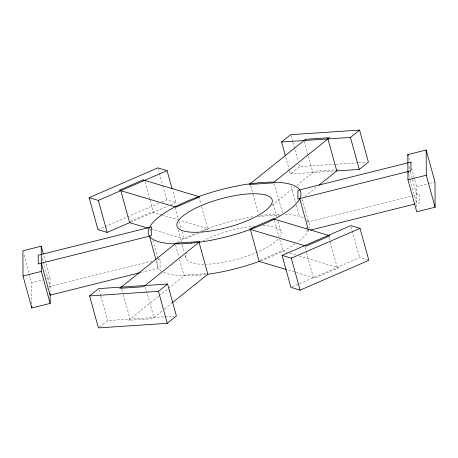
<?xml version="1.0" encoding="UTF-8"?>
<svg xmlns="http://www.w3.org/2000/svg" width="458" height="458" viewBox="0 0 458 458"><rect width="100%" height="100%" fill="white"/><g stroke="black" fill="none" stroke-linecap="round" stroke-linejoin="round"><path stroke-width="0.34" stroke-dasharray="2.29 1.72" d="M99.489 327.041L107.556 320.577L164.445 316.793M289.656 171.263L290.406 173.983L299.549 166.655L335.038 164.296M158.428 296.337L128.538 320.302L152.371 318.716L163.907 309.465M158.989 295.891L167.886 288.758M168.441 288.311L184.917 275.103L206.65 273.655M271.754 205.487L294.557 187.202M296.784 185.416L314.434 171.263L335.468 169.866M164.462 309.018L171.693 303.225M305.039 196.316L317.28 186.509M97.966 229.647L104.51 226.807M105.168 226.527L126.769 217.161M127.421 216.874L158.846 203.255M161.462 202.121L166.701 199.848L175.889 202.596L172.517 190.351M130.02 221.357L151.884 211.882L160.873 214.573M130.719 222.182L168.034 206.003M170.651 204.869L175.889 202.596M198.904 233.019L184.757 239.15L149.961 228.737M202.762 231.342L208.545 228.834L180.532 220.453M260.19 260.31L282.054 250.829L287.029 252.318M292.204 286.822L359.656 257.585L368.845 260.333M31.802 303.78L31.711 282.763L43.252 279.884M46.647 279.031L50.037 278.183L43.665 255.049M416.746 206.987L416.654 186.578L428.877 183.526M429.552 183.355L434.986 181.998M48.857 286.737L152.01 260.957M158.256 259.4L160.06 258.947L160.1 267.672L141.648 272.287M307.312 222.153L419.746 194.06L419.786 202.785L415.343 203.896M308.555 230.58L306.745 231.032L306.74 229.687M335.748 164.245L357.75 162.785M358.459 162.733L366.268 162.218M336.166 169.821L338.267 169.678M290.406 173.983L336.046 170.949M258.06 216.462L279.786 215.02M165.149 316.741L174.292 316.135M161.554 214.773L177.819 219.64M289.737 253.131L295.839 254.951M299.229 255.97L338.714 267.781L314.921 278.098L287.635 269.934M408.782 157.999L409.721 161.405M411.593 168.206L416.654 186.578M408.822 166.243L410.322 171.687M410.505 172.368L412.383 179.17M412.566 179.851L416.694 194.822M408.673 174.292L410.173 179.736M410.362 180.418L416.734 203.552M351.223 226.968L359.656 257.585M304.289 141.19L308.228 155.474M308.417 156.155L312.911 172.489M328.936 237.387L330.063 241.469M330.247 242.15L337.185 267.323M290.927 135.356L292.61 141.482M292.799 142.157L294.677 148.964M294.86 149.646L298.049 161.21M298.799 163.935L299.549 166.655M302.332 199.396L308.515 221.849M285.718 156.974L289.467 170.582M291.236 186.36L295.639 202.35M296.378 205.012L299.492 216.336M304.959 247.022L306.27 251.786M306.459 252.467L313.392 277.64M274.359 183.538L282.414 212.793M273.123 203.758L276.684 216.686M277.995 221.449L280.617 230.975M274.525 220.481L279.025 236.815M279.775 239.534L282.958 251.099M250.703 185.759L252.902 193.757M253.085 194.421L258.409 213.743M198.835 196.585L200.896 204.068M201.646 206.793L207.64 228.565M175.225 207.566L178.895 220.888M179.078 221.558L181.099 228.886M181.832 231.548L183.847 238.881M178.133 229.744L181.505 241.996M182.255 244.715L184.316 252.198M185.066 254.923L186.188 259.005M158.079 168.55L159.201 172.632M159.39 173.313L162.579 184.883M162.762 185.559L166.701 199.848M175.586 245.207L178.769 256.772M179.519 259.491L184.019 275.825M144.986 181.723L149.858 199.413M150.047 200.094L153.419 212.34M149.818 228.782L150.567 231.502M153.006 240.347L157.878 258.037M156.23 260.642L158.296 268.125M145.461 286.874L153.894 317.491M121.817 289.141L123.128 293.904M123.317 294.586L130.061 319.077M99.123 289.96L100.623 295.399M100.806 296.08L107.556 320.577M42.394 258.53L50.077 286.427M24.022 254.871L31.711 282.763M306.728 227.002L306.74 229.017M50.037 278.183L50.099 291.128M47.025 287.864L47.031 289.204M306.986 220.126A78.959 23.478 -15.4 0 1 309.488 228.136M308.847 229.956A78.959 23.478 -15.4 0 1 297.58 242.145M295.273 243.793A78.959 23.478 -15.4 0 1 260.831 260.802M205.653 274.525A78.959 23.478 -15.4 0 1 163.729 272.31M161.319 270.993A78.959 23.478 -15.4 0 1 158.926 258.186M177.652 242.305A78.959 23.478 -15.4 0 1 195.847 233.219M200.364 231.347A78.959 23.478 -15.4 0 1 253.835 216.502M260.608 215.523A78.959 23.478 -15.4 0 1 280.17 214.132M285.351 214.241A78.959 23.478 -15.4 0 1 303.723 217.974M263.001 225.702A49.349 14.673 -15.4 0 1 279.93 236.786M278.017 239.259A49.349 14.673 -15.4 0 1 206.375 264.237M203.804 264.272A49.349 14.673 -15.4 0 1 186.881 253.194M202.923 240.914A49.349 14.673 -15.4 0 1 254.883 226.086"/><path stroke-width="0.69" d="M89.602 295.925L98.745 288.597L167.594 284.017L176.404 315.997L167.262 323.325L98.413 327.905L89.602 295.925L158.451 291.345L167.594 284.017M285.345 155.611L281.596 142.003L290.738 134.675L359.587 130.095L368.398 162.075L359.255 169.403L336.745 170.903L318.945 185.169M281.596 142.003L350.444 137.423L359.587 130.095M172.248 302.778L207.846 274.239A78.959 23.478 -15.4 0 0 260.001 261.112M130.066 222.462L107.155 232.395L97.966 229.647L89.155 197.667L157.89 167.868L167.078 170.622L172.139 188.988M89.155 197.667L98.344 200.415L167.078 170.622M282.111 255.404L350.845 225.605L360.034 228.353L368.845 260.333L300.11 290.132L290.922 287.378L282.111 255.404L291.299 258.152L360.034 228.353M43.292 253.692L41.231 246.204L22.9 250.789L23.015 276.002L31.825 307.982L50.157 303.402L50.105 293.143M407.843 154.598L426.175 150.018L434.986 181.998L435.1 207.211L416.769 211.796L407.964 179.817L407.843 154.598L408.221 155.96M23.015 276.002L41.346 271.422L41.231 246.204M407.964 179.817L426.289 175.237L426.175 150.018M140.262 272.63L50.117 295.158L41.306 263.178M310.633 230.059L414.65 204.068M147.928 228.13L129.625 222.657L120.815 190.677M286.279 269.527L259.165 261.415L250.36 229.435M426.289 175.237L435.1 207.211M407.923 171.573L408.296 172.929M350.444 137.423L359.255 169.403M327.939 138.923L336.745 170.903M299.744 198.6L308.366 229.899M291.299 258.152L300.11 290.132M199.041 242.259L207.846 274.239M149.485 236.151L155.857 259.28M158.451 291.345L167.262 323.325M98.344 200.415L107.155 232.395M41.346 271.422L50.157 303.402M31.814 305.881L31.825 307.982M176.112 243.124L119.733 288.322L143.566 286.737L199.94 241.538L176.112 243.124M305.629 139.284L249.249 184.482L273.082 182.897L329.462 137.698L305.629 139.284M143.079 179.902L119.286 190.219L175.946 207.171L199.74 196.854L143.079 179.902M273.243 218.85L249.455 229.166L306.116 246.118L329.909 235.801L273.243 218.85M151.255 226.968L38.214 255.215L38.254 263.94L151.295 235.698L151.255 226.968M410.94 162.08L297.9 190.328L297.94 199.053L410.981 170.805L410.94 162.08M191.215 243.169A78.959 23.478 -15.4 0 0 300.78 192.28A78.959 23.478 -15.4 0 0 181.792 203.587A78.959 23.478 -15.4 0 0 191.215 243.169M202.734 231.948A49.349 14.673 -15.4 0 0 272.275 200.392A49.349 14.673 -15.4 0 0 198.778 206.69A49.349 14.673 -15.4 0 0 202.734 231.948"/></g></svg>
